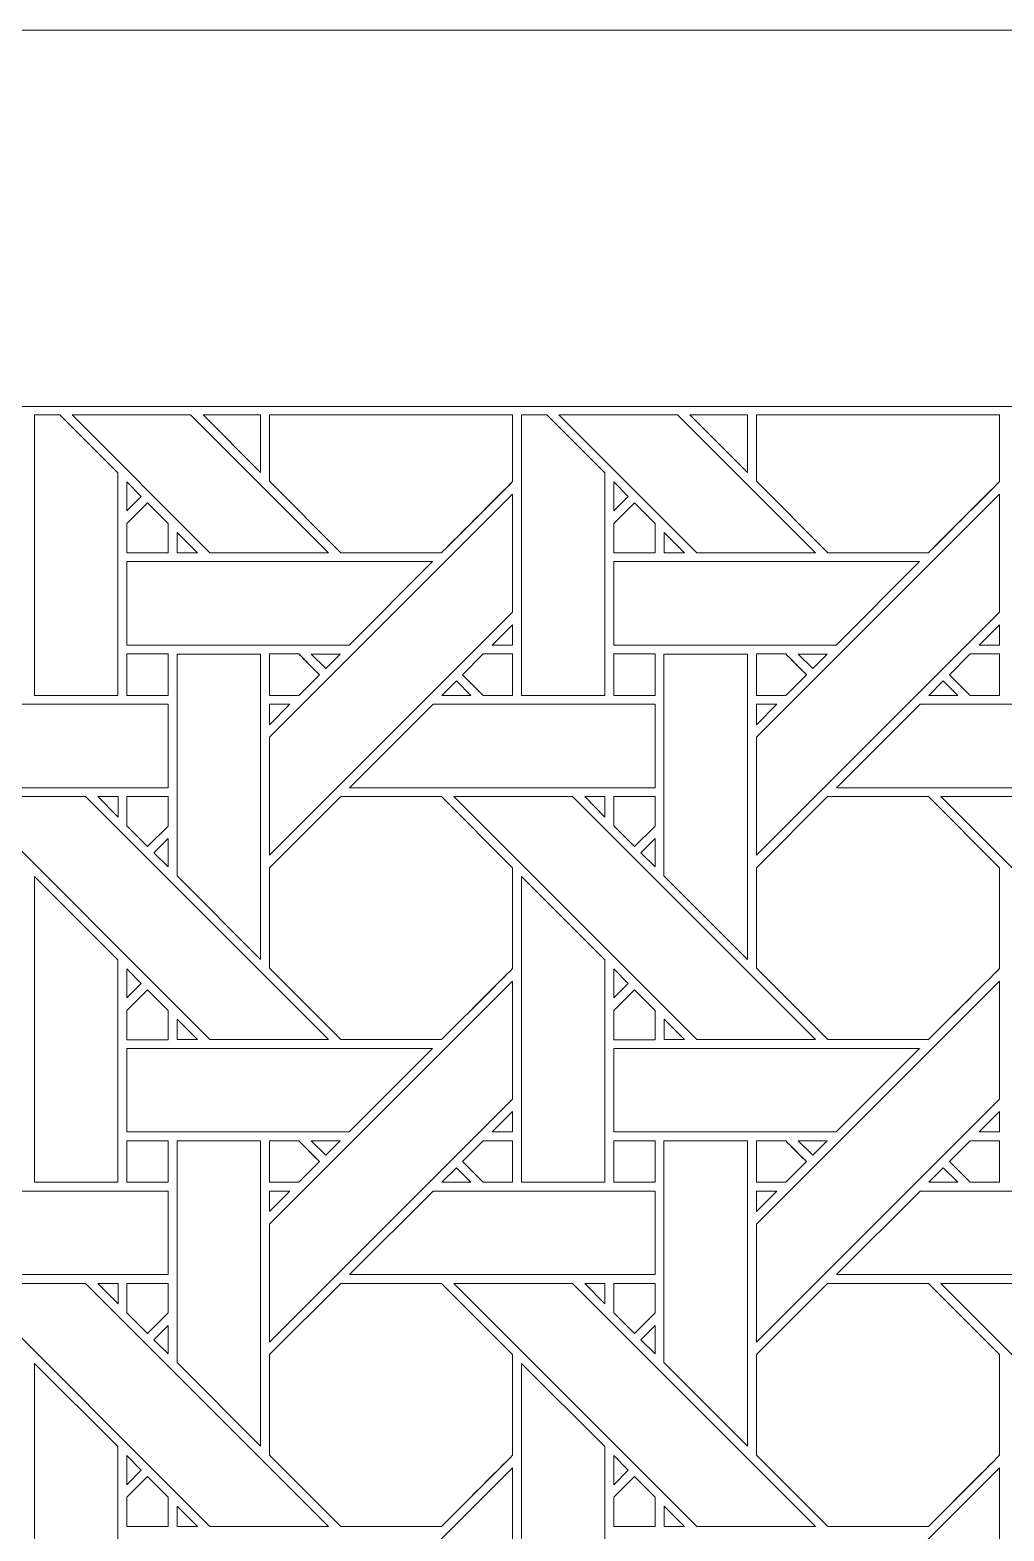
# Model space of a CAD drawing. Header units: inches. Extents: x 6.4 to 18.4, y 3.1 to 15.1.
# Drawn here: x 15 to 16.898, y 12.17 to 15.095 of the extents above; entities that cross this region are included whole.
import ezdxf

# ---------------------------------------------------------------- set-up
doc = ezdxf.new("R2010")
doc.units = ezdxf.units.IN
doc.header["$MEASUREMENT"] = 0
doc.layers.add('Design', color=7, linetype='Continuous', lineweight=0)

msp = doc.modelspace()

# ---------------------------------------------------------------- linework, layer by layer
at = {"layer": 'Design'}
for points, knots in [([(18.3821, 15.0948), (18.3821, 15.0948), (6.3829, 15.0948), (6.3829, 15.0948), (6.3829, 15.0948), (6.3829, 3.0948), (6.3829, 3.0948), (6.3829, 3.0948), (18.3829, 3.0948), (18.3829, 3.0948), (18.3829, 3.0948), (18.3829, 15.0948), (18.3829, 15.0948), (18.3829, 15.0948), (18.3821, 15.0948), (18.3821, 15.0948)], [0, 0, 0, 0, 1, 1, 1, 2, 2, 2, 3, 3, 3, 4, 4, 4, 5, 5, 5, 5]), ([(17.6485, 14.3611), (17.6485, 14.3611), (7.1165, 14.3611), (7.1165, 14.3611), (7.1165, 14.3611), (7.1165, 3.8284), (7.1165, 3.8284), (7.1165, 3.8284), (17.6492, 3.8284), (17.6492, 3.8284), (17.6492, 3.8284), (17.6492, 14.3611), (17.6492, 14.3611), (17.6492, 14.3611), (17.6485, 14.3611), (17.6485, 14.3611)], [0, 0, 0, 0, 1, 1, 1, 2, 2, 2, 3, 3, 3, 4, 4, 4, 5, 5, 5, 5]), ([(15.058, 14.3448), (15.058, 14.3448), (15.1714, 14.2317), (15.1714, 14.2317), (15.1714, 14.2317), (15.1714, 13.798), (15.1714, 13.798), (15.1714, 13.798), (15.0087, 13.798), (15.0087, 13.798), (15.0087, 13.798), (15.0087, 14.3448), (15.0087, 14.3448), (15.0087, 14.3448), (15.058, 14.3448), (15.058, 14.3448)], [0, 0, 0, 0, 1, 1, 1, 2, 2, 2, 3, 3, 3, 4, 4, 4, 5, 5, 5, 5]), ([(15.5816, 14.076), (15.5816, 14.076), (15.3506, 14.076), (15.3506, 14.076), (15.3506, 14.076), (15.0819, 14.3448), (15.0819, 14.3448), (15.0819, 14.3448), (15.3129, 14.3448), (15.3129, 14.3448), (15.3129, 14.3448), (15.5816, 14.076), (15.5816, 14.076)], [0, 0, 0, 0, 1, 1, 1, 2, 2, 2, 3, 3, 3, 4, 4, 4, 4]), ([(15.4494, 14.3448), (15.4494, 14.3448), (15.4494, 14.2324), (15.4494, 14.2324), (15.4494, 14.2324), (15.3371, 14.3448), (15.3371, 14.3448), (15.3371, 14.3448), (15.4494, 14.3448), (15.4494, 14.3448)], [0, 0, 0, 0, 1, 1, 1, 2, 2, 2, 3, 3, 3, 3]), ([(15.9403, 14.3448), (15.9403, 14.3448), (15.9403, 14.2148), (15.9403, 14.2148), (15.9225, 14.1969), (15.8105, 14.0851), (15.8016, 14.0761), (15.8016, 14.0761), (15.6058, 14.0761), (15.6058, 14.0761), (15.6058, 14.0761), (15.4666, 14.2153), (15.4666, 14.2153), (15.4666, 14.2153), (15.4666, 14.3448), (15.4666, 14.3448), (15.4666, 14.3448), (15.9403, 14.3448), (15.9403, 14.3448)], [0, 0, 0, 0, 1, 1, 1, 2, 2, 2, 3, 3, 3, 4, 4, 4, 5, 5, 5, 6, 6, 6, 6]), ([(15.9403, 14.3448), (15.9403, 14.3448), (15.9403, 14.2148), (15.9403, 14.2148), (15.922, 14.1964), (15.8102, 14.0848), (15.8016, 14.0761), (15.8016, 14.0761), (15.6058, 14.0761), (15.6058, 14.0761), (15.6058, 14.0761), (15.4666, 14.2153), (15.4666, 14.2153), (15.4666, 14.2153), (15.4666, 14.3448), (15.4666, 14.3448), (15.4666, 14.3448), (15.9403, 14.3448), (15.9403, 14.3448)], [0, 0, 0, 0, 1, 1, 1, 2, 2, 2, 3, 3, 3, 4, 4, 4, 5, 5, 5, 6, 6, 6, 6]), ([(16.0067, 14.3448), (16.0067, 14.3448), (16.1201, 14.2317), (16.1201, 14.2317), (16.1201, 14.2317), (16.1201, 13.798), (16.1201, 13.798), (16.1201, 13.798), (15.9574, 13.798), (15.9574, 13.798), (15.9574, 13.798), (15.9574, 14.3448), (15.9574, 14.3448), (15.9574, 14.3448), (16.0067, 14.3448), (16.0067, 14.3448)], [0, 0, 0, 0, 1, 1, 1, 2, 2, 2, 3, 3, 3, 4, 4, 4, 5, 5, 5, 5]), ([(16.5303, 14.076), (16.5303, 14.076), (16.2993, 14.076), (16.2993, 14.076), (16.2993, 14.076), (16.0306, 14.3448), (16.0306, 14.3448), (16.0306, 14.3448), (16.2616, 14.3448), (16.2616, 14.3448), (16.2616, 14.3448), (16.5303, 14.076), (16.5303, 14.076)], [0, 0, 0, 0, 1, 1, 1, 2, 2, 2, 3, 3, 3, 4, 4, 4, 4]), ([(16.3982, 14.3448), (16.3982, 14.3448), (16.3982, 14.2324), (16.3982, 14.2324), (16.3982, 14.2324), (16.2858, 14.3448), (16.2858, 14.3448), (16.2858, 14.3448), (16.3982, 14.3448), (16.3982, 14.3448)], [0, 0, 0, 0, 1, 1, 1, 2, 2, 2, 3, 3, 3, 3]), ([(16.889, 14.3448), (16.889, 14.3448), (16.889, 14.2148), (16.889, 14.2148), (16.8712, 14.1969), (16.7593, 14.0851), (16.7503, 14.0761), (16.7503, 14.0761), (16.5546, 14.0761), (16.5546, 14.0761), (16.5546, 14.0761), (16.4153, 14.2153), (16.4153, 14.2153), (16.4153, 14.2153), (16.4153, 14.3448), (16.4153, 14.3448), (16.4153, 14.3448), (16.889, 14.3448), (16.889, 14.3448)], [0, 0, 0, 0, 1, 1, 1, 2, 2, 2, 3, 3, 3, 4, 4, 4, 5, 5, 5, 6, 6, 6, 6]), ([(16.889, 14.3448), (16.889, 14.3448), (16.889, 14.2148), (16.889, 14.2148), (16.8708, 14.1965), (16.759, 14.0848), (16.7503, 14.0761), (16.7503, 14.0761), (16.5546, 14.0761), (16.5546, 14.0761), (16.5546, 14.0761), (16.4153, 14.2153), (16.4153, 14.2153), (16.4153, 14.2153), (16.4153, 14.3448), (16.4153, 14.3448), (16.4153, 14.3448), (16.889, 14.3448), (16.889, 14.3448)], [0, 0, 0, 0, 1, 1, 1, 2, 2, 2, 3, 3, 3, 4, 4, 4, 5, 5, 5, 6, 6, 6, 6]), ([(15.1887, 14.1575), (15.1887, 14.1575), (15.1887, 14.2142), (15.1887, 14.2142), (15.1887, 14.2142), (15.2169, 14.1857), (15.2169, 14.1857), (15.2169, 14.1857), (15.1887, 14.1575), (15.1887, 14.1575)], [0, 0, 0, 0, 1, 1, 1, 2, 2, 2, 3, 3, 3, 3]), ([(15.9403, 13.9603), (15.9403, 13.9603), (15.4666, 13.4866), (15.4666, 13.4866), (15.4666, 13.4866), (15.4666, 13.7167), (15.4666, 13.7167), (15.4666, 13.7167), (15.9403, 14.1903), (15.9403, 14.1903), (15.9403, 14.1903), (15.9403, 13.9603), (15.9403, 13.9603)], [0, 0, 0, 0, 1, 1, 1, 2, 2, 2, 3, 3, 3, 4, 4, 4, 4]), ([(16.1374, 14.1575), (16.1374, 14.1575), (16.1374, 14.2142), (16.1374, 14.2142), (16.1374, 14.2142), (16.1656, 14.1857), (16.1656, 14.1857), (16.1656, 14.1857), (16.1374, 14.1575), (16.1374, 14.1575)], [0, 0, 0, 0, 1, 1, 1, 2, 2, 2, 3, 3, 3, 3]), ([(16.889, 13.9603), (16.889, 13.9603), (16.4153, 13.4866), (16.4153, 13.4866), (16.4153, 13.4866), (16.4153, 13.7167), (16.4153, 13.7167), (16.4153, 13.7167), (16.889, 14.1903), (16.889, 14.1903), (16.889, 14.1903), (16.889, 13.9603), (16.889, 13.9603)], [0, 0, 0, 0, 1, 1, 1, 2, 2, 2, 3, 3, 3, 4, 4, 4, 4]), ([(15.1887, 14.0759), (15.1887, 14.0759), (15.1887, 14.1332), (15.1887, 14.1332), (15.1887, 14.1332), (15.2291, 14.1735), (15.2291, 14.1735), (15.2291, 14.1735), (15.2694, 14.1332), (15.2694, 14.1332), (15.2694, 14.1332), (15.2694, 14.0759), (15.2694, 14.0759), (15.2694, 14.0759), (15.1887, 14.0759), (15.1887, 14.0759)], [0, 0, 0, 0, 1, 1, 1, 2, 2, 2, 3, 3, 3, 4, 4, 4, 5, 5, 5, 5]), ([(15.2291, 14.1735), (15.2291, 14.1735), (15.2694, 14.1332), (15.2694, 14.1332), (15.2694, 14.1332), (15.2694, 14.0759), (15.2694, 14.0759), (15.2694, 14.0759), (15.1887, 14.0759), (15.1887, 14.0759), (15.1887, 14.0759), (15.1887, 14.1332), (15.1887, 14.1332), (15.1887, 14.1332), (15.2291, 14.1735), (15.2291, 14.1735)], [0, 0, 0, 0, 1, 1, 1, 2, 2, 2, 3, 3, 3, 4, 4, 4, 5, 5, 5, 5]), ([(16.1375, 14.0759), (16.1375, 14.0759), (16.1375, 14.1332), (16.1375, 14.1332), (16.1375, 14.1332), (16.1778, 14.1735), (16.1778, 14.1735), (16.1778, 14.1735), (16.2181, 14.1332), (16.2181, 14.1332), (16.2181, 14.1332), (16.2181, 14.0759), (16.2181, 14.0759), (16.2181, 14.0759), (16.1375, 14.0759), (16.1375, 14.0759)], [0, 0, 0, 0, 1, 1, 1, 2, 2, 2, 3, 3, 3, 4, 4, 4, 5, 5, 5, 5]), ([(16.2181, 14.0759), (16.2181, 14.0759), (16.1375, 14.0759), (16.1375, 14.0759), (16.1375, 14.0759), (16.1375, 14.1332), (16.1375, 14.1332), (16.1375, 14.1332), (16.1778, 14.1735), (16.1778, 14.1735), (16.1778, 14.1735), (16.2181, 14.1332), (16.2181, 14.1332), (16.2181, 14.1332), (16.2181, 14.0759), (16.2181, 14.0759)], [0, 0, 0, 0, 1, 1, 1, 2, 2, 2, 3, 3, 3, 4, 4, 4, 5, 5, 5, 5]), ([(15.2866, 14.076), (15.2866, 14.076), (15.2866, 14.1158), (15.2866, 14.1158), (15.2866, 14.1158), (15.3264, 14.076), (15.3264, 14.076), (15.3264, 14.076), (15.2866, 14.076), (15.2866, 14.076)], [0, 0, 0, 0, 1, 1, 1, 2, 2, 2, 3, 3, 3, 3]), ([(16.2354, 14.076), (16.2354, 14.076), (16.2354, 14.1158), (16.2354, 14.1158), (16.2354, 14.1158), (16.2751, 14.076), (16.2751, 14.076), (16.2751, 14.076), (16.2354, 14.076), (16.2354, 14.076)], [0, 0, 0, 0, 1, 1, 1, 2, 2, 2, 3, 3, 3, 3]), ([(15.7844, 14.0588), (15.7844, 14.0588), (15.6217, 13.8961), (15.6217, 13.8961), (15.6217, 13.8961), (15.1887, 13.8961), (15.1887, 13.8961), (15.1887, 13.8961), (15.1887, 14.0588), (15.1887, 14.0588), (15.1887, 14.0588), (15.7844, 14.0588), (15.7844, 14.0588)], [0, 0, 0, 0, 1, 1, 1, 2, 2, 2, 3, 3, 3, 4, 4, 4, 4]), ([(16.7332, 14.0588), (16.7332, 14.0588), (16.5704, 13.8961), (16.5704, 13.8961), (16.5704, 13.8961), (16.1375, 13.8961), (16.1375, 13.8961), (16.1375, 13.8961), (16.1375, 14.0588), (16.1375, 14.0588), (16.1375, 14.0588), (16.7332, 14.0588), (16.7332, 14.0588)], [0, 0, 0, 0, 1, 1, 1, 2, 2, 2, 3, 3, 3, 4, 4, 4, 4]), ([(15.9005, 13.8961), (15.9005, 13.8961), (15.9403, 13.9359), (15.9403, 13.9359), (15.9403, 13.9359), (15.9403, 13.8961), (15.9403, 13.8961), (15.9403, 13.8961), (15.9005, 13.8961), (15.9005, 13.8961)], [0, 0, 0, 0, 1, 1, 1, 2, 2, 2, 3, 3, 3, 3]), ([(16.889, 13.8961), (16.889, 13.8961), (16.8492, 13.8961), (16.8492, 13.8961), (16.8492, 13.8961), (16.889, 13.9359), (16.889, 13.9359), (16.889, 13.9359), (16.889, 13.8961), (16.889, 13.8961)], [0, 0, 0, 0, 1, 1, 1, 2, 2, 2, 3, 3, 3, 3]), ([(15.1887, 13.7981), (15.1887, 13.7981), (15.1887, 13.8789), (15.1887, 13.8789), (15.1887, 13.8789), (15.269, 13.8789), (15.269, 13.8789), (15.269, 13.8789), (15.269, 13.7981), (15.269, 13.7981), (15.269, 13.7981), (15.1887, 13.7981), (15.1887, 13.7981)], [0, 0, 0, 0, 1, 1, 1, 2, 2, 2, 3, 3, 3, 4, 4, 4, 4]), ([(15.1887, 13.7981), (15.1887, 13.7981), (15.1887, 13.8789), (15.1887, 13.8789), (15.1887, 13.8789), (15.269, 13.8789), (15.269, 13.8789), (15.269, 13.8789), (15.269, 13.7981), (15.269, 13.7981), (15.269, 13.7981), (15.1887, 13.7981), (15.1887, 13.7981)], [0, 0, 0, 0, 1, 1, 1, 2, 2, 2, 3, 3, 3, 4, 4, 4, 4]), ([(15.2865, 13.4466), (15.2865, 13.4466), (15.2865, 13.8788), (15.2865, 13.8788), (15.2865, 13.8788), (15.4494, 13.8788), (15.4494, 13.8788), (15.4494, 13.8788), (15.4494, 13.2837), (15.4494, 13.2837), (15.4494, 13.2837), (15.2865, 13.4466), (15.2865, 13.4466)], [0, 0, 0, 0, 1, 1, 1, 2, 2, 2, 3, 3, 3, 4, 4, 4, 4]), ([(15.4666, 13.7981), (15.4666, 13.7981), (15.4666, 13.8789), (15.4666, 13.8789), (15.4666, 13.8789), (15.5237, 13.8789), (15.5237, 13.8789), (15.5288, 13.8738), (15.5596, 13.8429), (15.564, 13.8385), (15.564, 13.8385), (15.5236, 13.7981), (15.5236, 13.7981), (15.5236, 13.7981), (15.4666, 13.7981), (15.4666, 13.7981)], [0, 0, 0, 0, 1, 1, 1, 2, 2, 2, 3, 3, 3, 4, 4, 4, 5, 5, 5, 5]), ([(15.5496, 13.8528), (15.5496, 13.8528), (15.564, 13.8385), (15.564, 13.8385), (15.564, 13.8385), (15.5236, 13.7981), (15.5236, 13.7981), (15.5236, 13.7981), (15.4666, 13.7981), (15.4666, 13.7981), (15.4666, 13.7981), (15.4666, 13.8789), (15.4666, 13.8789), (15.4666, 13.8789), (15.5237, 13.8789), (15.5237, 13.8789), (15.5293, 13.8733), (15.5399, 13.8626), (15.5496, 13.8528)], [0, 0, 0, 0, 1, 1, 1, 2, 2, 2, 3, 3, 3, 4, 4, 4, 5, 5, 5, 6, 6, 6, 6]), ([(15.548, 13.8788), (15.548, 13.8788), (15.6045, 13.8788), (15.6045, 13.8788), (15.6045, 13.8788), (15.5762, 13.8506), (15.5762, 13.8506), (15.5762, 13.8506), (15.548, 13.8788), (15.548, 13.8788)], [0, 0, 0, 0, 1, 1, 1, 2, 2, 2, 3, 3, 3, 3]), ([(15.8832, 13.7981), (15.8832, 13.7981), (15.8428, 13.8385), (15.8428, 13.8385), (15.8428, 13.8385), (15.8832, 13.8789), (15.8832, 13.8789), (15.8832, 13.8789), (15.9403, 13.8789), (15.9403, 13.8789), (15.9403, 13.8789), (15.9403, 13.7981), (15.9403, 13.7981), (15.9403, 13.7981), (15.8832, 13.7981), (15.8832, 13.7981)], [0, 0, 0, 0, 1, 1, 1, 2, 2, 2, 3, 3, 3, 4, 4, 4, 5, 5, 5, 5]), ([(15.9403, 13.7981), (15.9403, 13.7981), (15.8832, 13.7981), (15.8832, 13.7981), (15.8832, 13.7981), (15.8428, 13.8385), (15.8428, 13.8385), (15.8428, 13.8385), (15.8832, 13.8789), (15.8832, 13.8789), (15.8832, 13.8789), (15.9403, 13.8789), (15.9403, 13.8789), (15.9403, 13.8789), (15.9403, 13.7981), (15.9403, 13.7981)], [0, 0, 0, 0, 1, 1, 1, 2, 2, 2, 3, 3, 3, 4, 4, 4, 5, 5, 5, 5]), ([(16.1375, 13.7981), (16.1375, 13.7981), (16.1375, 13.8789), (16.1375, 13.8789), (16.1375, 13.8789), (16.2177, 13.8789), (16.2177, 13.8789), (16.2177, 13.8789), (16.2177, 13.7981), (16.2177, 13.7981), (16.2177, 13.7981), (16.1375, 13.7981), (16.1375, 13.7981)], [0, 0, 0, 0, 1, 1, 1, 2, 2, 2, 3, 3, 3, 4, 4, 4, 4]), ([(16.1375, 13.7981), (16.1375, 13.7981), (16.1375, 13.8789), (16.1375, 13.8789), (16.1375, 13.8789), (16.2177, 13.8789), (16.2177, 13.8789), (16.2177, 13.8789), (16.2177, 13.7981), (16.2177, 13.7981), (16.2177, 13.7981), (16.1375, 13.7981), (16.1375, 13.7981)], [0, 0, 0, 0, 1, 1, 1, 2, 2, 2, 3, 3, 3, 4, 4, 4, 4]), ([(16.2352, 13.4466), (16.2352, 13.4466), (16.2352, 13.8788), (16.2352, 13.8788), (16.2352, 13.8788), (16.3982, 13.8788), (16.3982, 13.8788), (16.3982, 13.8788), (16.3982, 13.2837), (16.3982, 13.2837), (16.3982, 13.2837), (16.2352, 13.4466), (16.2352, 13.4466)], [0, 0, 0, 0, 1, 1, 1, 2, 2, 2, 3, 3, 3, 4, 4, 4, 4]), ([(16.4153, 13.7981), (16.4153, 13.7981), (16.4153, 13.8789), (16.4153, 13.8789), (16.4153, 13.8789), (16.4724, 13.8789), (16.4724, 13.8789), (16.4775, 13.8738), (16.5083, 13.8429), (16.5127, 13.8385), (16.5127, 13.8385), (16.4723, 13.7981), (16.4723, 13.7981), (16.4723, 13.7981), (16.4153, 13.7981), (16.4153, 13.7981)], [0, 0, 0, 0, 1, 1, 1, 2, 2, 2, 3, 3, 3, 4, 4, 4, 5, 5, 5, 5]), ([(16.4973, 13.8539), (16.5031, 13.8481), (16.5087, 13.8426), (16.5127, 13.8385), (16.5127, 13.8385), (16.4723, 13.7981), (16.4723, 13.7981), (16.4723, 13.7981), (16.4153, 13.7981), (16.4153, 13.7981), (16.4153, 13.7981), (16.4153, 13.8789), (16.4153, 13.8789), (16.4153, 13.8789), (16.4724, 13.8789), (16.4724, 13.8789), (16.4778, 13.8735), (16.4879, 13.8634), (16.4973, 13.8539)], [0, 0, 0, 0, 1, 1, 1, 2, 2, 2, 3, 3, 3, 4, 4, 4, 5, 5, 5, 6, 6, 6, 6]), ([(16.4967, 13.8788), (16.4967, 13.8788), (16.5532, 13.8788), (16.5532, 13.8788), (16.5532, 13.8788), (16.5249, 13.8506), (16.5249, 13.8506), (16.5249, 13.8506), (16.4967, 13.8788), (16.4967, 13.8788)], [0, 0, 0, 0, 1, 1, 1, 2, 2, 2, 3, 3, 3, 3]), ([(16.8319, 13.7981), (16.8319, 13.7981), (16.7915, 13.8385), (16.7915, 13.8385), (16.7915, 13.8385), (16.832, 13.8789), (16.832, 13.8789), (16.832, 13.8789), (16.889, 13.8789), (16.889, 13.8789), (16.889, 13.8789), (16.889, 13.7981), (16.889, 13.7981), (16.889, 13.7981), (16.8319, 13.7981), (16.8319, 13.7981)], [0, 0, 0, 0, 1, 1, 1, 2, 2, 2, 3, 3, 3, 4, 4, 4, 5, 5, 5, 5]), ([(16.889, 13.7981), (16.889, 13.7981), (16.8319, 13.7981), (16.8319, 13.7981), (16.8319, 13.7981), (16.7915, 13.8385), (16.7915, 13.8385), (16.7915, 13.8385), (16.832, 13.8789), (16.832, 13.8789), (16.832, 13.8789), (16.889, 13.8789), (16.889, 13.8789), (16.889, 13.8789), (16.889, 13.7981), (16.889, 13.7981)], [0, 0, 0, 0, 1, 1, 1, 2, 2, 2, 3, 3, 3, 4, 4, 4, 5, 5, 5, 5]), ([(15.8024, 13.798), (15.8024, 13.798), (15.8307, 13.8263), (15.8307, 13.8263), (15.8307, 13.8263), (15.8589, 13.798), (15.8589, 13.798), (15.8589, 13.798), (15.8024, 13.798), (15.8024, 13.798)], [0, 0, 0, 0, 1, 1, 1, 2, 2, 2, 3, 3, 3, 3]), ([(16.7511, 13.798), (16.7511, 13.798), (16.7794, 13.8263), (16.7794, 13.8263), (16.7794, 13.8263), (16.8076, 13.798), (16.8076, 13.798), (16.8076, 13.798), (16.7511, 13.798), (16.7511, 13.798)], [0, 0, 0, 0, 1, 1, 1, 2, 2, 2, 3, 3, 3, 3]), ([(15.269, 13.7809), (15.269, 13.7809), (15.269, 13.6181), (15.269, 13.6181), (15.269, 13.6181), (14.6737, 13.6181), (14.6737, 13.6181), (14.6737, 13.6181), (14.8365, 13.7809), (14.8365, 13.7809), (14.8365, 13.7809), (15.269, 13.7809), (15.269, 13.7809)], [0, 0, 0, 0, 1, 1, 1, 2, 2, 2, 3, 3, 3, 4, 4, 4, 4]), ([(15.5064, 13.7809), (15.5064, 13.7809), (15.4666, 13.7411), (15.4666, 13.7411), (15.4666, 13.7411), (15.4666, 13.7809), (15.4666, 13.7809), (15.4666, 13.7809), (15.5064, 13.7809), (15.5064, 13.7809)], [0, 0, 0, 0, 1, 1, 1, 2, 2, 2, 3, 3, 3, 3]), ([(16.2177, 13.7809), (16.2177, 13.7809), (16.2177, 13.6181), (16.2177, 13.6181), (16.2177, 13.6181), (15.6224, 13.6181), (15.6224, 13.6181), (15.6224, 13.6181), (15.7853, 13.7809), (15.7853, 13.7809), (15.7853, 13.7809), (16.2177, 13.7809), (16.2177, 13.7809)], [0, 0, 0, 0, 1, 1, 1, 2, 2, 2, 3, 3, 3, 4, 4, 4, 4]), ([(16.4551, 13.7809), (16.4551, 13.7809), (16.4153, 13.7411), (16.4153, 13.7411), (16.4153, 13.7411), (16.4153, 13.7809), (16.4153, 13.7809), (16.4153, 13.7809), (16.4551, 13.7809), (16.4551, 13.7809)], [0, 0, 0, 0, 1, 1, 1, 2, 2, 2, 3, 3, 3, 3]), ([(17.1664, 13.7809), (17.1664, 13.7809), (17.1664, 13.6181), (17.1664, 13.6181), (17.1664, 13.6181), (16.5711, 13.6181), (16.5711, 13.6181), (16.5711, 13.6181), (16.734, 13.7809), (16.734, 13.7809), (16.734, 13.7809), (17.1664, 13.7809), (17.1664, 13.7809)], [0, 0, 0, 0, 1, 1, 1, 2, 2, 2, 3, 3, 3, 4, 4, 4, 4]), ([(15.5816, 13.1273), (15.5816, 13.1273), (15.3506, 13.1273), (15.3506, 13.1273), (15.3506, 13.1273), (14.877, 13.601), (14.877, 13.601), (14.877, 13.601), (15.1079, 13.601), (15.1079, 13.601), (15.1079, 13.601), (15.5816, 13.1273), (15.5816, 13.1273)], [0, 0, 0, 0, 1, 1, 1, 2, 2, 2, 3, 3, 3, 4, 4, 4, 4]), ([(15.1321, 13.601), (15.1321, 13.601), (15.1715, 13.601), (15.1715, 13.601), (15.1715, 13.601), (15.1715, 13.5611), (15.1715, 13.5611), (15.1715, 13.5611), (15.1321, 13.601), (15.1321, 13.601)], [0, 0, 0, 0, 1, 1, 1, 2, 2, 2, 3, 3, 3, 3]), ([(15.269, 13.601), (15.269, 13.601), (15.269, 13.5434), (15.269, 13.5434), (15.269, 13.5434), (15.2291, 13.5035), (15.2291, 13.5035), (15.2291, 13.5035), (15.1887, 13.5438), (15.1887, 13.5438), (15.1887, 13.5438), (15.1887, 13.601), (15.1887, 13.601), (15.1887, 13.601), (15.269, 13.601), (15.269, 13.601)], [0, 0, 0, 0, 1, 1, 1, 2, 2, 2, 3, 3, 3, 4, 4, 4, 5, 5, 5, 5]), ([(15.2291, 13.5035), (15.2291, 13.5035), (15.1887, 13.5438), (15.1887, 13.5438), (15.1887, 13.5438), (15.1887, 13.601), (15.1887, 13.601), (15.1887, 13.601), (15.269, 13.601), (15.269, 13.601), (15.269, 13.601), (15.269, 13.5434), (15.269, 13.5434), (15.269, 13.5434), (15.2291, 13.5035), (15.2291, 13.5035)], [0, 0, 0, 0, 1, 1, 1, 2, 2, 2, 3, 3, 3, 4, 4, 4, 5, 5, 5, 5]), ([(15.6053, 13.601), (15.6053, 13.601), (15.8015, 13.601), (15.8015, 13.601), (15.8015, 13.601), (15.9403, 13.4623), (15.9403, 13.4623), (15.9403, 13.4623), (15.9403, 13.2661), (15.9403, 13.2661), (15.9225, 13.2481), (15.8105, 13.1364), (15.8016, 13.1274), (15.8016, 13.1274), (15.6058, 13.1274), (15.6058, 13.1274), (15.6058, 13.1274), (15.4666, 13.2666), (15.4666, 13.2666), (15.4666, 13.2666), (15.4666, 13.4623), (15.4666, 13.4623), (15.4666, 13.4623), (15.6053, 13.601), (15.6053, 13.601)], [0, 0, 0, 0, 1, 1, 1, 2, 2, 2, 3, 3, 3, 4, 4, 4, 5, 5, 5, 6, 6, 6, 7, 7, 7, 8, 8, 8, 8]), ([(15.9403, 13.4623), (15.9403, 13.4623), (15.9403, 13.2661), (15.9403, 13.2661), (15.9226, 13.2483), (15.8107, 13.1365), (15.8016, 13.1274), (15.8016, 13.1274), (15.6058, 13.1274), (15.6058, 13.1274), (15.6058, 13.1274), (15.4666, 13.2666), (15.4666, 13.2666), (15.4666, 13.2666), (15.4666, 13.4623), (15.4666, 13.4623), (15.4666, 13.4623), (15.6053, 13.601), (15.6053, 13.601), (15.6053, 13.601), (15.8015, 13.601), (15.8015, 13.601), (15.8015, 13.601), (15.9403, 13.4623), (15.9403, 13.4623)], [0, 0, 0, 0, 1, 1, 1, 2, 2, 2, 3, 3, 3, 4, 4, 4, 5, 5, 5, 6, 6, 6, 7, 7, 7, 8, 8, 8, 8]), ([(16.5303, 13.1273), (16.5303, 13.1273), (16.2993, 13.1273), (16.2993, 13.1273), (16.2993, 13.1273), (15.8257, 13.601), (15.8257, 13.601), (15.8257, 13.601), (16.0567, 13.601), (16.0567, 13.601), (16.0567, 13.601), (16.5303, 13.1273), (16.5303, 13.1273)], [0, 0, 0, 0, 1, 1, 1, 2, 2, 2, 3, 3, 3, 4, 4, 4, 4]), ([(16.0808, 13.601), (16.0808, 13.601), (16.1202, 13.601), (16.1202, 13.601), (16.1202, 13.601), (16.1202, 13.5611), (16.1202, 13.5611), (16.1202, 13.5611), (16.0808, 13.601), (16.0808, 13.601)], [0, 0, 0, 0, 1, 1, 1, 2, 2, 2, 3, 3, 3, 3]), ([(16.2177, 13.601), (16.2177, 13.601), (16.2177, 13.5434), (16.2177, 13.5434), (16.2177, 13.5434), (16.1778, 13.5035), (16.1778, 13.5035), (16.1778, 13.5035), (16.1375, 13.5438), (16.1375, 13.5438), (16.1375, 13.5438), (16.1375, 13.601), (16.1375, 13.601), (16.1375, 13.601), (16.2177, 13.601), (16.2177, 13.601)], [0, 0, 0, 0, 1, 1, 1, 2, 2, 2, 3, 3, 3, 4, 4, 4, 5, 5, 5, 5]), ([(16.1778, 13.5035), (16.1778, 13.5035), (16.1375, 13.5438), (16.1375, 13.5438), (16.1375, 13.5438), (16.1375, 13.601), (16.1375, 13.601), (16.1375, 13.601), (16.2177, 13.601), (16.2177, 13.601), (16.2177, 13.601), (16.2177, 13.5434), (16.2177, 13.5434), (16.2177, 13.5434), (16.1778, 13.5035), (16.1778, 13.5035)], [0, 0, 0, 0, 1, 1, 1, 2, 2, 2, 3, 3, 3, 4, 4, 4, 5, 5, 5, 5]), ([(16.554, 13.601), (16.554, 13.601), (16.7502, 13.601), (16.7502, 13.601), (16.7502, 13.601), (16.889, 13.4623), (16.889, 13.4623), (16.889, 13.4623), (16.889, 13.2661), (16.889, 13.2661), (16.8712, 13.2481), (16.7593, 13.1364), (16.7503, 13.1274), (16.7503, 13.1274), (16.5546, 13.1274), (16.5546, 13.1274), (16.5546, 13.1274), (16.4153, 13.2666), (16.4153, 13.2666), (16.4153, 13.2666), (16.4153, 13.4623), (16.4153, 13.4623), (16.4153, 13.4623), (16.554, 13.601), (16.554, 13.601)], [0, 0, 0, 0, 1, 1, 1, 2, 2, 2, 3, 3, 3, 4, 4, 4, 5, 5, 5, 6, 6, 6, 7, 7, 7, 8, 8, 8, 8]), ([(16.889, 13.2661), (16.8713, 13.2482), (16.7594, 13.1365), (16.7503, 13.1274), (16.7503, 13.1274), (16.5546, 13.1274), (16.5546, 13.1274), (16.5546, 13.1274), (16.4153, 13.2666), (16.4153, 13.2666), (16.4153, 13.2666), (16.4153, 13.4623), (16.4153, 13.4623), (16.4153, 13.4623), (16.554, 13.601), (16.554, 13.601), (16.554, 13.601), (16.7502, 13.601), (16.7502, 13.601), (16.7502, 13.601), (16.889, 13.4623), (16.889, 13.4623), (16.889, 13.4623), (16.889, 13.2661), (16.889, 13.2661)], [0, 0, 0, 0, 1, 1, 1, 2, 2, 2, 3, 3, 3, 4, 4, 4, 5, 5, 5, 6, 6, 6, 7, 7, 7, 8, 8, 8, 8]), ([(17.248, 13.1273), (17.248, 13.1273), (16.7745, 13.601), (16.7745, 13.601), (16.7745, 13.601), (17.0054, 13.601), (17.0054, 13.601), (17.0054, 13.601), (17.479, 13.1273), (17.479, 13.1273), (17.479, 13.1273), (17.248, 13.1273), (17.248, 13.1273)], [0, 0, 0, 0, 1, 1, 1, 2, 2, 2, 3, 3, 3, 4, 4, 4, 4]), ([(15.269, 13.5191), (15.269, 13.5191), (15.269, 13.464), (15.269, 13.464), (15.269, 13.464), (15.2412, 13.4913), (15.2412, 13.4913), (15.2412, 13.4913), (15.269, 13.5191), (15.269, 13.5191)], [0, 0, 0, 0, 1, 1, 1, 2, 2, 2, 3, 3, 3, 3]), ([(16.2177, 13.5191), (16.2177, 13.5191), (16.2177, 13.464), (16.2177, 13.464), (16.2177, 13.464), (16.1899, 13.4913), (16.1899, 13.4913), (16.1899, 13.4913), (16.2177, 13.5191), (16.2177, 13.5191)], [0, 0, 0, 0, 1, 1, 1, 2, 2, 2, 3, 3, 3, 3]), ([(15.0087, 12.8493), (15.0087, 12.8493), (15.0087, 13.4452), (15.0087, 13.4452), (15.0087, 13.4452), (15.1714, 13.283), (15.1714, 13.283), (15.1714, 13.283), (15.1714, 12.8493), (15.1714, 12.8493), (15.1714, 12.8493), (15.0087, 12.8493), (15.0087, 12.8493)], [0, 0, 0, 0, 1, 1, 1, 2, 2, 2, 3, 3, 3, 4, 4, 4, 4]), ([(15.9574, 12.8493), (15.9574, 12.8493), (15.9574, 13.4452), (15.9574, 13.4452), (15.9574, 13.4452), (16.1201, 13.283), (16.1201, 13.283), (16.1201, 13.283), (16.1201, 12.8493), (16.1201, 12.8493), (16.1201, 12.8493), (15.9574, 12.8493), (15.9574, 12.8493)], [0, 0, 0, 0, 1, 1, 1, 2, 2, 2, 3, 3, 3, 4, 4, 4, 4]), ([(15.1887, 13.2088), (15.1887, 13.2088), (15.1887, 13.2655), (15.1887, 13.2655), (15.1887, 13.2655), (15.2169, 13.2369), (15.2169, 13.2369), (15.2169, 13.2369), (15.1887, 13.2088), (15.1887, 13.2088)], [0, 0, 0, 0, 1, 1, 1, 2, 2, 2, 3, 3, 3, 3]), ([(16.1374, 13.2088), (16.1374, 13.2088), (16.1374, 13.2655), (16.1374, 13.2655), (16.1374, 13.2655), (16.1656, 13.2369), (16.1656, 13.2369), (16.1656, 13.2369), (16.1374, 13.2088), (16.1374, 13.2088)], [0, 0, 0, 0, 1, 1, 1, 2, 2, 2, 3, 3, 3, 3]), ([(15.1887, 13.1271), (15.1887, 13.1271), (15.1887, 13.1844), (15.1887, 13.1844), (15.1887, 13.1844), (15.2291, 13.2247), (15.2291, 13.2247), (15.2291, 13.2247), (15.2694, 13.1844), (15.2694, 13.1844), (15.2694, 13.1844), (15.2694, 13.1271), (15.2694, 13.1271), (15.2694, 13.1271), (15.1887, 13.1271), (15.1887, 13.1271)], [0, 0, 0, 0, 1, 1, 1, 2, 2, 2, 3, 3, 3, 4, 4, 4, 5, 5, 5, 5]), ([(15.2291, 13.2247), (15.2291, 13.2247), (15.2694, 13.1844), (15.2694, 13.1844), (15.2694, 13.1844), (15.2694, 13.1271), (15.2694, 13.1271), (15.2694, 13.1271), (15.1887, 13.1271), (15.1887, 13.1271), (15.1887, 13.1271), (15.1887, 13.1844), (15.1887, 13.1844), (15.1887, 13.1844), (15.2291, 13.2247), (15.2291, 13.2247)], [0, 0, 0, 0, 1, 1, 1, 2, 2, 2, 3, 3, 3, 4, 4, 4, 5, 5, 5, 5]), ([(15.9403, 13.0116), (15.9403, 13.0116), (15.4666, 12.5379), (15.4666, 12.5379), (15.4666, 12.5379), (15.4666, 12.768), (15.4666, 12.768), (15.4666, 12.768), (15.9403, 13.2416), (15.9403, 13.2416), (15.9403, 13.2416), (15.9403, 13.0116), (15.9403, 13.0116)], [0, 0, 0, 0, 1, 1, 1, 2, 2, 2, 3, 3, 3, 4, 4, 4, 4]), ([(16.1375, 13.1271), (16.1375, 13.1271), (16.1375, 13.1844), (16.1375, 13.1844), (16.1375, 13.1844), (16.1778, 13.2247), (16.1778, 13.2247), (16.1778, 13.2247), (16.2181, 13.1844), (16.2181, 13.1844), (16.2181, 13.1844), (16.2181, 13.1271), (16.2181, 13.1271), (16.2181, 13.1271), (16.1375, 13.1271), (16.1375, 13.1271)], [0, 0, 0, 0, 1, 1, 1, 2, 2, 2, 3, 3, 3, 4, 4, 4, 5, 5, 5, 5]), ([(16.1778, 13.2247), (16.1778, 13.2247), (16.2181, 13.1844), (16.2181, 13.1844), (16.2181, 13.1844), (16.2181, 13.1271), (16.2181, 13.1271), (16.2181, 13.1271), (16.1375, 13.1271), (16.1375, 13.1271), (16.1375, 13.1271), (16.1375, 13.1844), (16.1375, 13.1844), (16.1375, 13.1844), (16.1778, 13.2247), (16.1778, 13.2247)], [0, 0, 0, 0, 1, 1, 1, 2, 2, 2, 3, 3, 3, 4, 4, 4, 5, 5, 5, 5]), ([(16.889, 13.0116), (16.889, 13.0116), (16.4153, 12.5379), (16.4153, 12.5379), (16.4153, 12.5379), (16.4153, 12.768), (16.4153, 12.768), (16.4153, 12.768), (16.889, 13.2416), (16.889, 13.2416), (16.889, 13.2416), (16.889, 13.0116), (16.889, 13.0116)], [0, 0, 0, 0, 1, 1, 1, 2, 2, 2, 3, 3, 3, 4, 4, 4, 4]), ([(15.2866, 13.1273), (15.2866, 13.1273), (15.2866, 13.1671), (15.2866, 13.1671), (15.2866, 13.1671), (15.3264, 13.1273), (15.3264, 13.1273), (15.3264, 13.1273), (15.2866, 13.1273), (15.2866, 13.1273)], [0, 0, 0, 0, 1, 1, 1, 2, 2, 2, 3, 3, 3, 3]), ([(16.2354, 13.1273), (16.2354, 13.1273), (16.2354, 13.1671), (16.2354, 13.1671), (16.2354, 13.1671), (16.2751, 13.1273), (16.2751, 13.1273), (16.2751, 13.1273), (16.2354, 13.1273), (16.2354, 13.1273)], [0, 0, 0, 0, 1, 1, 1, 2, 2, 2, 3, 3, 3, 3]), ([(15.7844, 13.1101), (15.7844, 13.1101), (15.6217, 12.9474), (15.6217, 12.9474), (15.6217, 12.9474), (15.1887, 12.9474), (15.1887, 12.9474), (15.1887, 12.9474), (15.1887, 13.1101), (15.1887, 13.1101), (15.1887, 13.1101), (15.7844, 13.1101), (15.7844, 13.1101)], [0, 0, 0, 0, 1, 1, 1, 2, 2, 2, 3, 3, 3, 4, 4, 4, 4]), ([(16.5704, 12.9474), (16.5704, 12.9474), (16.1375, 12.9474), (16.1375, 12.9474), (16.1375, 12.9474), (16.1375, 13.1101), (16.1375, 13.1101), (16.1375, 13.1101), (16.7332, 13.1101), (16.7332, 13.1101), (16.7332, 13.1101), (16.5704, 12.9474), (16.5704, 12.9474)], [0, 0, 0, 0, 1, 1, 1, 2, 2, 2, 3, 3, 3, 4, 4, 4, 4]), ([(15.9005, 12.9474), (15.9005, 12.9474), (15.9403, 12.9872), (15.9403, 12.9872), (15.9403, 12.9872), (15.9403, 12.9474), (15.9403, 12.9474), (15.9403, 12.9474), (15.9005, 12.9474), (15.9005, 12.9474)], [0, 0, 0, 0, 1, 1, 1, 2, 2, 2, 3, 3, 3, 3]), ([(16.889, 12.9872), (16.889, 12.9872), (16.889, 12.9474), (16.889, 12.9474), (16.889, 12.9474), (16.8492, 12.9474), (16.8492, 12.9474), (16.8492, 12.9474), (16.889, 12.9872), (16.889, 12.9872)], [0, 0, 0, 0, 1, 1, 1, 2, 2, 2, 3, 3, 3, 3]), ([(15.1887, 12.9301), (15.1887, 12.9301), (15.269, 12.9301), (15.269, 12.9301), (15.269, 12.9301), (15.269, 12.8494), (15.269, 12.8494), (15.269, 12.8494), (15.1887, 12.8494), (15.1887, 12.8494), (15.1887, 12.8494), (15.1887, 12.9301), (15.1887, 12.9301)], [0, 0, 0, 0, 1, 1, 1, 2, 2, 2, 3, 3, 3, 4, 4, 4, 4]), ([(15.1887, 12.8494), (15.1887, 12.8494), (15.1887, 12.9301), (15.1887, 12.9301), (15.1887, 12.9301), (15.269, 12.9301), (15.269, 12.9301), (15.269, 12.9301), (15.269, 12.8494), (15.269, 12.8494), (15.269, 12.8494), (15.1887, 12.8494), (15.1887, 12.8494)], [0, 0, 0, 0, 1, 1, 1, 2, 2, 2, 3, 3, 3, 4, 4, 4, 4]), ([(15.2865, 12.4979), (15.2865, 12.4979), (15.2865, 12.9301), (15.2865, 12.9301), (15.2865, 12.9301), (15.4494, 12.9301), (15.4494, 12.9301), (15.4494, 12.9301), (15.4494, 12.335), (15.4494, 12.335), (15.4494, 12.335), (15.2865, 12.4979), (15.2865, 12.4979)], [0, 0, 0, 0, 1, 1, 1, 2, 2, 2, 3, 3, 3, 4, 4, 4, 4]), ([(15.5237, 12.9301), (15.5288, 12.925), (15.5596, 12.8942), (15.564, 12.8898), (15.564, 12.8898), (15.5236, 12.8494), (15.5236, 12.8494), (15.5236, 12.8494), (15.4666, 12.8494), (15.4666, 12.8494), (15.4666, 12.8494), (15.4666, 12.9301), (15.4666, 12.9301), (15.4666, 12.9301), (15.5237, 12.9301), (15.5237, 12.9301)], [0, 0, 0, 0, 1, 1, 1, 2, 2, 2, 3, 3, 3, 4, 4, 4, 5, 5, 5, 5]), ([(15.5483, 12.9054), (15.5483, 12.9054), (15.564, 12.8898), (15.564, 12.8898), (15.564, 12.8898), (15.5236, 12.8494), (15.5236, 12.8494), (15.5236, 12.8494), (15.4666, 12.8494), (15.4666, 12.8494), (15.4666, 12.8494), (15.4666, 12.9301), (15.4666, 12.9301), (15.4666, 12.9301), (15.5237, 12.9301), (15.5237, 12.9301), (15.5291, 12.9248), (15.539, 12.9148), (15.5483, 12.9054)], [0, 0, 0, 0, 1, 1, 1, 2, 2, 2, 3, 3, 3, 4, 4, 4, 5, 5, 5, 6, 6, 6, 6]), ([(15.548, 12.9301), (15.548, 12.9301), (15.6045, 12.9301), (15.6045, 12.9301), (15.6045, 12.9301), (15.5762, 12.9019), (15.5762, 12.9019), (15.5762, 12.9019), (15.548, 12.9301), (15.548, 12.9301)], [0, 0, 0, 0, 1, 1, 1, 2, 2, 2, 3, 3, 3, 3]), ([(15.8832, 12.8494), (15.8832, 12.8494), (15.8428, 12.8897), (15.8428, 12.8897), (15.8428, 12.8897), (15.8832, 12.9302), (15.8832, 12.9302), (15.8832, 12.9302), (15.9403, 12.9302), (15.9403, 12.9302), (15.9403, 12.9302), (15.9403, 12.8494), (15.9403, 12.8494), (15.9403, 12.8494), (15.8832, 12.8494), (15.8832, 12.8494)], [0, 0, 0, 0, 1, 1, 1, 2, 2, 2, 3, 3, 3, 4, 4, 4, 5, 5, 5, 5]), ([(15.9403, 12.8494), (15.9403, 12.8494), (15.8832, 12.8494), (15.8832, 12.8494), (15.8832, 12.8494), (15.8428, 12.8897), (15.8428, 12.8897), (15.8428, 12.8897), (15.8832, 12.9302), (15.8832, 12.9302), (15.8832, 12.9302), (15.9403, 12.9302), (15.9403, 12.9302), (15.9403, 12.9302), (15.9403, 12.8494), (15.9403, 12.8494)], [0, 0, 0, 0, 1, 1, 1, 2, 2, 2, 3, 3, 3, 4, 4, 4, 5, 5, 5, 5]), ([(16.1375, 12.9301), (16.1375, 12.9301), (16.2177, 12.9301), (16.2177, 12.9301), (16.2177, 12.9301), (16.2177, 12.8494), (16.2177, 12.8494), (16.2177, 12.8494), (16.1375, 12.8494), (16.1375, 12.8494), (16.1375, 12.8494), (16.1375, 12.9301), (16.1375, 12.9301)], [0, 0, 0, 0, 1, 1, 1, 2, 2, 2, 3, 3, 3, 4, 4, 4, 4]), ([(16.1375, 12.8494), (16.1375, 12.8494), (16.1375, 12.9301), (16.1375, 12.9301), (16.1375, 12.9301), (16.2177, 12.9301), (16.2177, 12.9301), (16.2177, 12.9301), (16.2177, 12.8494), (16.2177, 12.8494), (16.2177, 12.8494), (16.1375, 12.8494), (16.1375, 12.8494)], [0, 0, 0, 0, 1, 1, 1, 2, 2, 2, 3, 3, 3, 4, 4, 4, 4]), ([(16.2352, 12.4979), (16.2352, 12.4979), (16.2352, 12.9301), (16.2352, 12.9301), (16.2352, 12.9301), (16.3982, 12.9301), (16.3982, 12.9301), (16.3982, 12.9301), (16.3982, 12.335), (16.3982, 12.335), (16.3982, 12.335), (16.2352, 12.4979), (16.2352, 12.4979)], [0, 0, 0, 0, 1, 1, 1, 2, 2, 2, 3, 3, 3, 4, 4, 4, 4]), ([(16.4724, 12.9301), (16.4775, 12.925), (16.5083, 12.8942), (16.5127, 12.8898), (16.5127, 12.8898), (16.4723, 12.8494), (16.4723, 12.8494), (16.4723, 12.8494), (16.4153, 12.8494), (16.4153, 12.8494), (16.4153, 12.8494), (16.4153, 12.9301), (16.4153, 12.9301), (16.4153, 12.9301), (16.4724, 12.9301), (16.4724, 12.9301)], [0, 0, 0, 0, 1, 1, 1, 2, 2, 2, 3, 3, 3, 4, 4, 4, 5, 5, 5, 5]), ([(16.5127, 12.8898), (16.5127, 12.8898), (16.4723, 12.8494), (16.4723, 12.8494), (16.4723, 12.8494), (16.4153, 12.8494), (16.4153, 12.8494), (16.4153, 12.8494), (16.4153, 12.9301), (16.4153, 12.9301), (16.4153, 12.9301), (16.4724, 12.9301), (16.4724, 12.9301), (16.4777, 12.9249), (16.5085, 12.894), (16.5127, 12.8898)], [0, 0, 0, 0, 1, 1, 1, 2, 2, 2, 3, 3, 3, 4, 4, 4, 5, 5, 5, 5]), ([(16.4967, 12.9301), (16.4967, 12.9301), (16.5532, 12.9301), (16.5532, 12.9301), (16.5532, 12.9301), (16.5249, 12.9019), (16.5249, 12.9019), (16.5249, 12.9019), (16.4967, 12.9301), (16.4967, 12.9301)], [0, 0, 0, 0, 1, 1, 1, 2, 2, 2, 3, 3, 3, 3]), ([(16.8319, 12.8494), (16.8319, 12.8494), (16.7915, 12.8897), (16.7915, 12.8897), (16.7915, 12.8897), (16.832, 12.9302), (16.832, 12.9302), (16.832, 12.9302), (16.889, 12.9302), (16.889, 12.9302), (16.889, 12.9302), (16.889, 12.8494), (16.889, 12.8494), (16.889, 12.8494), (16.8319, 12.8494), (16.8319, 12.8494)], [0, 0, 0, 0, 1, 1, 1, 2, 2, 2, 3, 3, 3, 4, 4, 4, 5, 5, 5, 5]), ([(16.889, 12.8494), (16.889, 12.8494), (16.8319, 12.8494), (16.8319, 12.8494), (16.8319, 12.8494), (16.7915, 12.8897), (16.7915, 12.8897), (16.7915, 12.8897), (16.832, 12.9302), (16.832, 12.9302), (16.832, 12.9302), (16.889, 12.9302), (16.889, 12.9302), (16.889, 12.9302), (16.889, 12.8494), (16.889, 12.8494)], [0, 0, 0, 0, 1, 1, 1, 2, 2, 2, 3, 3, 3, 4, 4, 4, 5, 5, 5, 5]), ([(15.8024, 12.8493), (15.8024, 12.8493), (15.8307, 12.8776), (15.8307, 12.8776), (15.8307, 12.8776), (15.8589, 12.8493), (15.8589, 12.8493), (15.8589, 12.8493), (15.8024, 12.8493), (15.8024, 12.8493)], [0, 0, 0, 0, 1, 1, 1, 2, 2, 2, 3, 3, 3, 3]), ([(16.7794, 12.8776), (16.7794, 12.8776), (16.8076, 12.8493), (16.8076, 12.8493), (16.8076, 12.8493), (16.7511, 12.8493), (16.7511, 12.8493), (16.7511, 12.8493), (16.7794, 12.8776), (16.7794, 12.8776)], [0, 0, 0, 0, 1, 1, 1, 2, 2, 2, 3, 3, 3, 3]), ([(15.269, 12.8322), (15.269, 12.8322), (15.269, 12.6694), (15.269, 12.6694), (15.269, 12.6694), (14.6737, 12.6694), (14.6737, 12.6694), (14.6737, 12.6694), (14.8365, 12.8322), (14.8365, 12.8322), (14.8365, 12.8322), (15.269, 12.8322), (15.269, 12.8322)], [0, 0, 0, 0, 1, 1, 1, 2, 2, 2, 3, 3, 3, 4, 4, 4, 4]), ([(15.5064, 12.8322), (15.5064, 12.8322), (15.4666, 12.7924), (15.4666, 12.7924), (15.4666, 12.7924), (15.4666, 12.8322), (15.4666, 12.8322), (15.4666, 12.8322), (15.5064, 12.8322), (15.5064, 12.8322)], [0, 0, 0, 0, 1, 1, 1, 2, 2, 2, 3, 3, 3, 3]), ([(16.2177, 12.8322), (16.2177, 12.8322), (16.2177, 12.6694), (16.2177, 12.6694), (16.2177, 12.6694), (15.6224, 12.6694), (15.6224, 12.6694), (15.6224, 12.6694), (15.7853, 12.8322), (15.7853, 12.8322), (15.7853, 12.8322), (16.2177, 12.8322), (16.2177, 12.8322)], [0, 0, 0, 0, 1, 1, 1, 2, 2, 2, 3, 3, 3, 4, 4, 4, 4]), ([(16.4551, 12.8322), (16.4551, 12.8322), (16.4153, 12.7924), (16.4153, 12.7924), (16.4153, 12.7924), (16.4153, 12.8322), (16.4153, 12.8322), (16.4153, 12.8322), (16.4551, 12.8322), (16.4551, 12.8322)], [0, 0, 0, 0, 1, 1, 1, 2, 2, 2, 3, 3, 3, 3]), ([(17.1664, 12.8322), (17.1664, 12.8322), (17.1664, 12.6694), (17.1664, 12.6694), (17.1664, 12.6694), (16.5711, 12.6694), (16.5711, 12.6694), (16.5711, 12.6694), (16.734, 12.8322), (16.734, 12.8322), (16.734, 12.8322), (17.1664, 12.8322), (17.1664, 12.8322)], [0, 0, 0, 0, 1, 1, 1, 2, 2, 2, 3, 3, 3, 4, 4, 4, 4]), ([(15.5816, 12.1786), (15.5816, 12.1786), (15.3506, 12.1786), (15.3506, 12.1786), (15.3506, 12.1786), (14.877, 12.6522), (14.877, 12.6522), (14.877, 12.6522), (15.1079, 12.6522), (15.1079, 12.6522), (15.1079, 12.6522), (15.5816, 12.1786), (15.5816, 12.1786)], [0, 0, 0, 0, 1, 1, 1, 2, 2, 2, 3, 3, 3, 4, 4, 4, 4]), ([(15.1321, 12.6522), (15.1321, 12.6522), (15.1715, 12.6522), (15.1715, 12.6522), (15.1715, 12.6522), (15.1715, 12.6124), (15.1715, 12.6124), (15.1715, 12.6124), (15.1321, 12.6522), (15.1321, 12.6522)], [0, 0, 0, 0, 1, 1, 1, 2, 2, 2, 3, 3, 3, 3]), ([(15.269, 12.6523), (15.269, 12.6523), (15.269, 12.5947), (15.269, 12.5947), (15.269, 12.5947), (15.2291, 12.5547), (15.2291, 12.5547), (15.2291, 12.5547), (15.1887, 12.5951), (15.1887, 12.5951), (15.1887, 12.5951), (15.1887, 12.6523), (15.1887, 12.6523), (15.1887, 12.6523), (15.269, 12.6523), (15.269, 12.6523)], [0, 0, 0, 0, 1, 1, 1, 2, 2, 2, 3, 3, 3, 4, 4, 4, 5, 5, 5, 5]), ([(15.2291, 12.5547), (15.2291, 12.5547), (15.1887, 12.5951), (15.1887, 12.5951), (15.1887, 12.5951), (15.1887, 12.6523), (15.1887, 12.6523), (15.1887, 12.6523), (15.269, 12.6523), (15.269, 12.6523), (15.269, 12.6523), (15.269, 12.5947), (15.269, 12.5947), (15.269, 12.5947), (15.2291, 12.5547), (15.2291, 12.5547)], [0, 0, 0, 0, 1, 1, 1, 2, 2, 2, 3, 3, 3, 4, 4, 4, 5, 5, 5, 5]), ([(15.6053, 12.6523), (15.6053, 12.6523), (15.8015, 12.6523), (15.8015, 12.6523), (15.8015, 12.6523), (15.9403, 12.5135), (15.9403, 12.5135), (15.9403, 12.5135), (15.9403, 12.3173), (15.9403, 12.3173), (15.9225, 12.2994), (15.8105, 12.1876), (15.8016, 12.1786), (15.8016, 12.1786), (15.6058, 12.1786), (15.6058, 12.1786), (15.6058, 12.1786), (15.4666, 12.3179), (15.4666, 12.3179), (15.4666, 12.3179), (15.4666, 12.5135), (15.4666, 12.5135), (15.4666, 12.5135), (15.6053, 12.6523), (15.6053, 12.6523)], [0, 0, 0, 0, 1, 1, 1, 2, 2, 2, 3, 3, 3, 4, 4, 4, 5, 5, 5, 6, 6, 6, 7, 7, 7, 8, 8, 8, 8]), ([(15.9403, 12.3173), (15.9221, 12.299), (15.8103, 12.1874), (15.8016, 12.1786), (15.8016, 12.1786), (15.6058, 12.1786), (15.6058, 12.1786), (15.6058, 12.1786), (15.4666, 12.3179), (15.4666, 12.3179), (15.4666, 12.3179), (15.4666, 12.5135), (15.4666, 12.5135), (15.4666, 12.5135), (15.6053, 12.6523), (15.6053, 12.6523), (15.6053, 12.6523), (15.8015, 12.6523), (15.8015, 12.6523), (15.8015, 12.6523), (15.9403, 12.5135), (15.9403, 12.5135), (15.9403, 12.5135), (15.9403, 12.3173), (15.9403, 12.3173)], [0, 0, 0, 0, 1, 1, 1, 2, 2, 2, 3, 3, 3, 4, 4, 4, 5, 5, 5, 6, 6, 6, 7, 7, 7, 8, 8, 8, 8]), ([(16.2993, 12.1786), (16.2993, 12.1786), (15.8257, 12.6522), (15.8257, 12.6522), (15.8257, 12.6522), (16.0567, 12.6522), (16.0567, 12.6522), (16.0567, 12.6522), (16.5303, 12.1786), (16.5303, 12.1786), (16.5303, 12.1786), (16.2993, 12.1786), (16.2993, 12.1786)], [0, 0, 0, 0, 1, 1, 1, 2, 2, 2, 3, 3, 3, 4, 4, 4, 4]), ([(16.1202, 12.6522), (16.1202, 12.6522), (16.1202, 12.6124), (16.1202, 12.6124), (16.1202, 12.6124), (16.0808, 12.6522), (16.0808, 12.6522), (16.0808, 12.6522), (16.1202, 12.6522), (16.1202, 12.6522)], [0, 0, 0, 0, 1, 1, 1, 2, 2, 2, 3, 3, 3, 3]), ([(16.2177, 12.6523), (16.2177, 12.6523), (16.2177, 12.5947), (16.2177, 12.5947), (16.2177, 12.5947), (16.1778, 12.5547), (16.1778, 12.5547), (16.1778, 12.5547), (16.1375, 12.5951), (16.1375, 12.5951), (16.1375, 12.5951), (16.1375, 12.6523), (16.1375, 12.6523), (16.1375, 12.6523), (16.2177, 12.6523), (16.2177, 12.6523)], [0, 0, 0, 0, 1, 1, 1, 2, 2, 2, 3, 3, 3, 4, 4, 4, 5, 5, 5, 5]), ([(16.1778, 12.5547), (16.1778, 12.5547), (16.1375, 12.5951), (16.1375, 12.5951), (16.1375, 12.5951), (16.1375, 12.6523), (16.1375, 12.6523), (16.1375, 12.6523), (16.2177, 12.6523), (16.2177, 12.6523), (16.2177, 12.6523), (16.2177, 12.5947), (16.2177, 12.5947), (16.2177, 12.5947), (16.1778, 12.5547), (16.1778, 12.5547)], [0, 0, 0, 0, 1, 1, 1, 2, 2, 2, 3, 3, 3, 4, 4, 4, 5, 5, 5, 5]), ([(16.554, 12.6523), (16.554, 12.6523), (16.7502, 12.6523), (16.7502, 12.6523), (16.7502, 12.6523), (16.889, 12.5135), (16.889, 12.5135), (16.889, 12.5135), (16.889, 12.3173), (16.889, 12.3173), (16.8712, 12.2994), (16.7593, 12.1876), (16.7503, 12.1786), (16.7503, 12.1786), (16.5546, 12.1786), (16.5546, 12.1786), (16.5546, 12.1786), (16.4153, 12.3179), (16.4153, 12.3179), (16.4153, 12.3179), (16.4153, 12.5135), (16.4153, 12.5135), (16.4153, 12.5135), (16.554, 12.6523), (16.554, 12.6523)], [0, 0, 0, 0, 1, 1, 1, 2, 2, 2, 3, 3, 3, 4, 4, 4, 5, 5, 5, 6, 6, 6, 7, 7, 7, 8, 8, 8, 8]), ([(16.889, 12.3173), (16.8709, 12.2991), (16.759, 12.1874), (16.7503, 12.1786), (16.7503, 12.1786), (16.5546, 12.1786), (16.5546, 12.1786), (16.5546, 12.1786), (16.4153, 12.3179), (16.4153, 12.3179), (16.4153, 12.3179), (16.4153, 12.5135), (16.4153, 12.5135), (16.4153, 12.5135), (16.554, 12.6523), (16.554, 12.6523), (16.554, 12.6523), (16.7502, 12.6523), (16.7502, 12.6523), (16.7502, 12.6523), (16.889, 12.5135), (16.889, 12.5135), (16.889, 12.5135), (16.889, 12.3173), (16.889, 12.3173)], [0, 0, 0, 0, 1, 1, 1, 2, 2, 2, 3, 3, 3, 4, 4, 4, 5, 5, 5, 6, 6, 6, 7, 7, 7, 8, 8, 8, 8]), ([(17.248, 12.1786), (17.248, 12.1786), (16.7745, 12.6522), (16.7745, 12.6522), (16.7745, 12.6522), (17.0054, 12.6522), (17.0054, 12.6522), (17.0054, 12.6522), (17.479, 12.1786), (17.479, 12.1786), (17.479, 12.1786), (17.248, 12.1786), (17.248, 12.1786)], [0, 0, 0, 0, 1, 1, 1, 2, 2, 2, 3, 3, 3, 4, 4, 4, 4]), ([(15.269, 12.5704), (15.269, 12.5704), (15.269, 12.5152), (15.269, 12.5152), (15.269, 12.5152), (15.2412, 12.5426), (15.2412, 12.5426), (15.2412, 12.5426), (15.269, 12.5704), (15.269, 12.5704)], [0, 0, 0, 0, 1, 1, 1, 2, 2, 2, 3, 3, 3, 3]), ([(16.2177, 12.5704), (16.2177, 12.5704), (16.2177, 12.5152), (16.2177, 12.5152), (16.2177, 12.5152), (16.1899, 12.5426), (16.1899, 12.5426), (16.1899, 12.5426), (16.2177, 12.5704), (16.2177, 12.5704)], [0, 0, 0, 0, 1, 1, 1, 2, 2, 2, 3, 3, 3, 3]), ([(15.0087, 11.9006), (15.0087, 11.9006), (15.0087, 12.4964), (15.0087, 12.4964), (15.0087, 12.4964), (15.1714, 12.3343), (15.1714, 12.3343), (15.1714, 12.3343), (15.1714, 11.9006), (15.1714, 11.9006), (15.1714, 11.9006), (15.0087, 11.9006), (15.0087, 11.9006)], [0, 0, 0, 0, 1, 1, 1, 2, 2, 2, 3, 3, 3, 4, 4, 4, 4]), ([(15.9574, 11.9006), (15.9574, 11.9006), (15.9574, 12.4964), (15.9574, 12.4964), (15.9574, 12.4964), (16.1201, 12.3343), (16.1201, 12.3343), (16.1201, 12.3343), (16.1201, 11.9006), (16.1201, 11.9006), (16.1201, 11.9006), (15.9574, 11.9006), (15.9574, 11.9006)], [0, 0, 0, 0, 1, 1, 1, 2, 2, 2, 3, 3, 3, 4, 4, 4, 4]), ([(15.1887, 12.26), (15.1887, 12.26), (15.1887, 12.3168), (15.1887, 12.3168), (15.1887, 12.3168), (15.2169, 12.2882), (15.2169, 12.2882), (15.2169, 12.2882), (15.1887, 12.26), (15.1887, 12.26)], [0, 0, 0, 0, 1, 1, 1, 2, 2, 2, 3, 3, 3, 3]), ([(16.1374, 12.26), (16.1374, 12.26), (16.1374, 12.3168), (16.1374, 12.3168), (16.1374, 12.3168), (16.1656, 12.2882), (16.1656, 12.2882), (16.1656, 12.2882), (16.1374, 12.26), (16.1374, 12.26)], [0, 0, 0, 0, 1, 1, 1, 2, 2, 2, 3, 3, 3, 3]), ([(15.4666, 11.5892), (15.4666, 11.5892), (15.4666, 11.8193), (15.4666, 11.8193), (15.4666, 11.8193), (15.9403, 12.2929), (15.9403, 12.2929), (15.9403, 12.2929), (15.9403, 12.0628), (15.9403, 12.0628), (15.9403, 12.0628), (15.4666, 11.5892), (15.4666, 11.5892)], [0, 0, 0, 0, 1, 1, 1, 2, 2, 2, 3, 3, 3, 4, 4, 4, 4]), ([(16.889, 12.0628), (16.889, 12.0628), (16.4153, 11.5892), (16.4153, 11.5892), (16.4153, 11.5892), (16.4153, 11.8193), (16.4153, 11.8193), (16.4153, 11.8193), (16.889, 12.2929), (16.889, 12.2929), (16.889, 12.2929), (16.889, 12.0628), (16.889, 12.0628)], [0, 0, 0, 0, 1, 1, 1, 2, 2, 2, 3, 3, 3, 4, 4, 4, 4]), ([(15.1887, 12.1784), (15.1887, 12.1784), (15.1887, 12.2357), (15.1887, 12.2357), (15.1887, 12.2357), (15.2291, 12.276), (15.2291, 12.276), (15.2291, 12.276), (15.2694, 12.2357), (15.2694, 12.2357), (15.2694, 12.2357), (15.2694, 12.1784), (15.2694, 12.1784), (15.2694, 12.1784), (15.1887, 12.1784), (15.1887, 12.1784)], [0, 0, 0, 0, 1, 1, 1, 2, 2, 2, 3, 3, 3, 4, 4, 4, 5, 5, 5, 5]), ([(15.2291, 12.276), (15.2291, 12.276), (15.2694, 12.2357), (15.2694, 12.2357), (15.2694, 12.2357), (15.2694, 12.1784), (15.2694, 12.1784), (15.2694, 12.1784), (15.1887, 12.1784), (15.1887, 12.1784), (15.1887, 12.1784), (15.1887, 12.2357), (15.1887, 12.2357), (15.1887, 12.2357), (15.2291, 12.276), (15.2291, 12.276)], [0, 0, 0, 0, 1, 1, 1, 2, 2, 2, 3, 3, 3, 4, 4, 4, 5, 5, 5, 5]), ([(16.1375, 12.1784), (16.1375, 12.1784), (16.1375, 12.2357), (16.1375, 12.2357), (16.1375, 12.2357), (16.1778, 12.276), (16.1778, 12.276), (16.1778, 12.276), (16.2181, 12.2357), (16.2181, 12.2357), (16.2181, 12.2357), (16.2181, 12.1784), (16.2181, 12.1784), (16.2181, 12.1784), (16.1375, 12.1784), (16.1375, 12.1784)], [0, 0, 0, 0, 1, 1, 1, 2, 2, 2, 3, 3, 3, 4, 4, 4, 5, 5, 5, 5]), ([(16.1778, 12.276), (16.1778, 12.276), (16.2181, 12.2357), (16.2181, 12.2357), (16.2181, 12.2357), (16.2181, 12.1784), (16.2181, 12.1784), (16.2181, 12.1784), (16.1375, 12.1784), (16.1375, 12.1784), (16.1375, 12.1784), (16.1375, 12.2357), (16.1375, 12.2357), (16.1375, 12.2357), (16.1778, 12.276), (16.1778, 12.276)], [0, 0, 0, 0, 1, 1, 1, 2, 2, 2, 3, 3, 3, 4, 4, 4, 5, 5, 5, 5]), ([(15.2866, 12.1786), (15.2866, 12.1786), (15.2866, 12.2184), (15.2866, 12.2184), (15.2866, 12.2184), (15.3264, 12.1786), (15.3264, 12.1786), (15.3264, 12.1786), (15.2866, 12.1786), (15.2866, 12.1786)], [0, 0, 0, 0, 1, 1, 1, 2, 2, 2, 3, 3, 3, 3]), ([(16.2354, 12.1786), (16.2354, 12.1786), (16.2354, 12.2184), (16.2354, 12.2184), (16.2354, 12.2184), (16.2751, 12.1786), (16.2751, 12.1786), (16.2751, 12.1786), (16.2354, 12.1786), (16.2354, 12.1786)], [0, 0, 0, 0, 1, 1, 1, 2, 2, 2, 3, 3, 3, 3])]:
    msp.add_open_spline(points, degree=3, knots=knots, dxfattribs=at)

doc.saveas('drawing.dxf')
